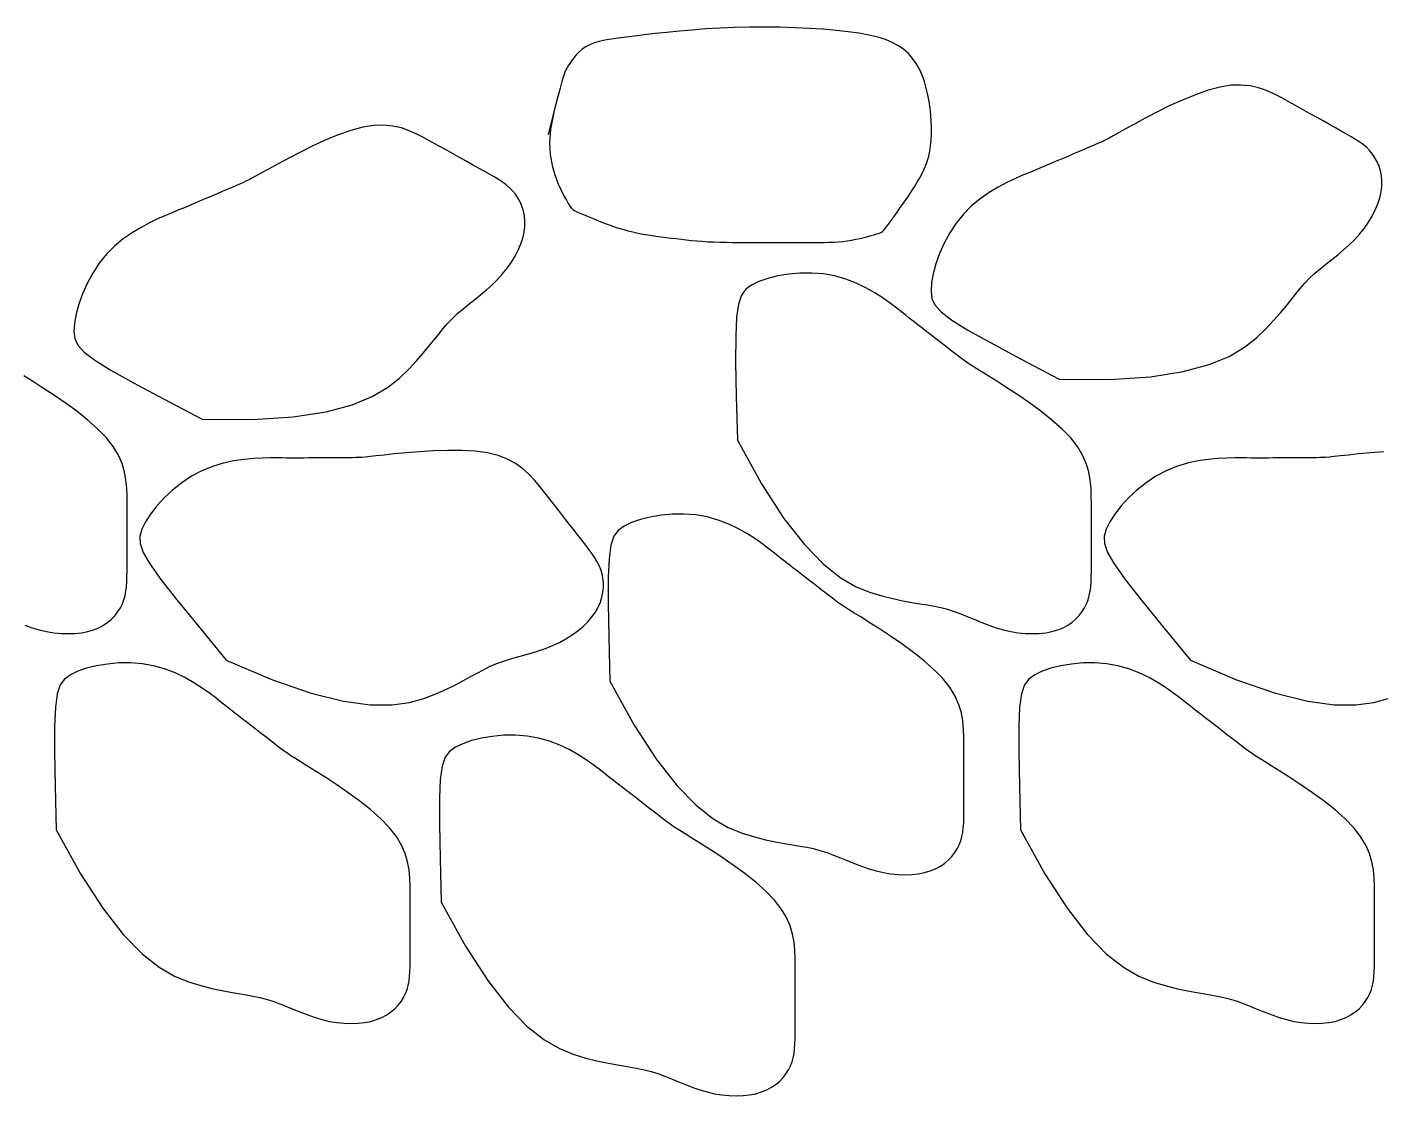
# Model space of a CAD drawing. Header units: millimetres. Extents: x 0 to 114, y 0 to 82.
# Drawn here: x 3.717 to 4.298, y 69.37 to 69.827 of the extents above; entities that cross this region are included whole.
import ezdxf

# ---------------------------------------------------------------- set-up
doc = ezdxf.new("R2010")
doc.units = ezdxf.units.MM
doc.layers.add('INC-DETALHES', color=7, linetype='Continuous')

# ---------------------------------------------------------------- blocks, each defined once
blk = doc.blocks.new('A$C67737C06')
at = {"layer": 'INC-DETALHES', "color": 252}
for points in [[(1.65798, 0.19736), (1.65736, 0.19421), (1.65716, 0.19133), (1.6573, 0.18874), (1.65769, 0.18643), (1.65827, 0.18439), (1.65894, 0.18263), (1.65963, 0.18114), (1.66025, 0.17992), (1.66076, 0.17897), (1.66116, 0.17824), (1.6615, 0.1777), (1.66182, 0.1773), (1.66215, 0.17699), (1.66254, 0.17674), (1.66304, 0.17649), (1.66366, 0.17622), (1.66446, 0.17587), (1.66541, 0.17547), (1.66648, 0.17502), (1.66765, 0.17455), (1.66889, 0.17406), (1.67017, 0.17359), (1.67147, 0.17314), (1.67276, 0.17274), (1.67403, 0.17239), (1.67526, 0.17209), (1.67646, 0.17184), (1.67763, 0.17163), (1.67878, 0.17145), (1.67991, 0.17128), (1.68102, 0.17114), (1.68212, 0.171), (1.6832, 0.17086), (1.68428, 0.17073), (1.68537, 0.1706), (1.68646, 0.17047), (1.68757, 0.17036), (1.68871, 0.17025), (1.68988, 0.17016), (1.69109, 0.17008), (1.69234, 0.17002), (1.69364, 0.16998), (1.69497, 0.16995), (1.69633, 0.16992), (1.69772, 0.16991), (1.69912, 0.1699), (1.70054, 0.1699), (1.70196, 0.1699), (1.70338, 0.1699), (1.70479, 0.1699), (1.70619, 0.1699), (1.70757, 0.1699), (1.70891, 0.1699), (1.71022, 0.1699), (1.71149, 0.1699), (1.7127, 0.1699), (1.71386, 0.1699), (1.71496, 0.16991), (1.71602, 0.16992), (1.71705, 0.16995), (1.71804, 0.16999), (1.71901, 0.17006), (1.71997, 0.17015), (1.72092, 0.17027), (1.72186, 0.17042), (1.72279, 0.1706), (1.72369, 0.17079), (1.72455, 0.171), (1.72535, 0.1712), (1.72607, 0.1714), (1.7267, 0.17158), (1.72724, 0.17173), (1.72766, 0.17186), (1.72799, 0.17197), (1.72826, 0.1721), (1.7285, 0.17227), (1.72874, 0.1725), (1.72901, 0.17283), (1.72934, 0.17326), (1.72976, 0.17384), (1.73029, 0.17457), (1.73092, 0.17543), (1.73161, 0.1764), (1.73235, 0.17744), (1.73312, 0.17853), (1.73389, 0.17964), (1.73463, 0.18074), (1.73532, 0.1818), (1.73595, 0.1828), (1.73651, 0.18375), (1.73701, 0.18467), (1.73744, 0.18558), (1.73781, 0.18649), (1.73813, 0.18744), (1.7384, 0.18843), (1.73861, 0.18949), (1.73878, 0.19063), (1.73889, 0.19184), (1.73896, 0.19312), (1.73897, 0.19445), (1.73893, 0.19583), (1.73884, 0.19724), (1.73869, 0.19867), (1.73848, 0.20011), (1.73822, 0.20155), (1.73788, 0.20297), (1.73747, 0.20436), (1.73698, 0.20571), (1.7364, 0.207), (1.73573, 0.20822), (1.73495, 0.20934), (1.73406, 0.21036), (1.73305, 0.21126), (1.7319, 0.21205), (1.7306, 0.21275), (1.72913, 0.21335), (1.72747, 0.21386), (1.7256, 0.21431), (1.72351, 0.2147), (1.72117, 0.21503), (1.71858, 0.21531), (1.71578, 0.21556), (1.7128, 0.21575), (1.70968, 0.2159), (1.70648, 0.21599), (1.70324, 0.21603), (1.69999, 0.21602), (1.69678, 0.21594), (1.69365, 0.21581), (1.69061, 0.21563), (1.6877, 0.21541), (1.68491, 0.21516), (1.68228, 0.2149), (1.6798, 0.21463), (1.67751, 0.21436), (1.67542, 0.21411), (1.67353, 0.21388), (1.67184, 0.21366), (1.67033, 0.21344), (1.66899, 0.21321), (1.66779, 0.21294), (1.66673, 0.21263), (1.66578, 0.21226), (1.66493, 0.21182), (1.66416, 0.2113), (1.66348, 0.21072), (1.66287, 0.2101), (1.66234, 0.20947), (1.66187, 0.20884), (1.66148, 0.20825), (1.66115, 0.20771), (1.66088, 0.20725), (1.66067, 0.20686), (1.66047, 0.20641), (1.66023, 0.20572), (1.6599, 0.20464), (1.65945, 0.20299), (1.65882, 0.2006), (1.65797, 0.19732), (1.65684, 0.19297)], [(1.76638, 0.14065), (1.77712, 0.14059), (1.78589, 0.14117), (1.79293, 0.14226), (1.79849, 0.14375), (1.80279, 0.14552), (1.80609, 0.14747), (1.80861, 0.14946), (1.81061, 0.1514), (1.81228, 0.15318), (1.81371, 0.1548), (1.81495, 0.15628), (1.81604, 0.15764), (1.81704, 0.1589), (1.818, 0.16007), (1.81896, 0.16118), (1.81997, 0.16224), (1.82107, 0.16327), (1.82224, 0.16427), (1.82348, 0.16528), (1.82474, 0.16628), (1.82602, 0.1673), (1.82728, 0.16835), (1.8285, 0.16944), (1.82966, 0.17058), (1.83074, 0.17177), (1.83173, 0.17301), (1.83262, 0.17428), (1.8334, 0.17558), (1.83407, 0.17689), (1.83462, 0.17819), (1.83504, 0.17947), (1.83533, 0.18073), (1.83548, 0.18194), (1.8355, 0.1831), (1.8354, 0.18422), (1.83519, 0.18528), (1.83488, 0.18627), (1.83448, 0.18721), (1.83401, 0.18807), (1.83348, 0.18886), (1.83289, 0.18957), (1.83224, 0.19022), (1.83152, 0.19083), (1.83073, 0.1914), (1.82987, 0.19197), (1.82893, 0.19254), (1.8279, 0.19313), (1.82678, 0.19376), (1.82557, 0.19444), (1.82427, 0.19516), (1.8229, 0.19593), (1.82147, 0.19673), (1.81999, 0.19755), (1.81849, 0.19839), (1.81696, 0.19924), (1.81543, 0.2001), (1.8139, 0.20094), (1.81235, 0.20174), (1.81074, 0.20245), (1.80905, 0.20303), (1.80724, 0.20344), (1.80529, 0.20363), (1.80315, 0.20357), (1.80081, 0.2032), (1.79825, 0.20252), (1.79553, 0.20156), (1.79274, 0.20041), (1.78995, 0.19914), (1.78726, 0.19781), (1.78475, 0.1965), (1.7825, 0.19528), (1.78059, 0.19423), (1.77909, 0.1934), (1.77793, 0.19276), (1.77703, 0.19228), (1.77633, 0.19191), (1.77574, 0.19161), (1.77518, 0.19135), (1.77457, 0.19109), (1.77384, 0.19077), (1.77291, 0.19038), (1.77184, 0.18992), (1.77066, 0.18941), (1.76943, 0.18889), (1.7682, 0.18836), (1.76702, 0.18786), (1.76594, 0.1874), (1.76502, 0.18701), (1.76429, 0.1867), (1.7637, 0.18645), (1.76319, 0.18623), (1.7627, 0.18602), (1.76217, 0.1858), (1.76153, 0.18554), (1.76072, 0.18521), (1.75969, 0.18478), (1.75837, 0.18423), (1.75683, 0.18355), (1.7551, 0.18273), (1.75326, 0.18175), (1.75136, 0.18059), (1.74945, 0.17926), (1.7476, 0.17773), (1.74587, 0.176), (1.7443, 0.17406), (1.74291, 0.17196), (1.74171, 0.16976), (1.74071, 0.16753), (1.73992, 0.16533), (1.73935, 0.16321), (1.739, 0.16124), (1.73889, 0.15948), (1.73906, 0.15795), (1.73971, 0.15653), (1.74105, 0.15503), (1.74334, 0.15331), (1.74678, 0.15117), (1.75161, 0.14846), (1.75807, 0.14501), (1.76638, 0.14065)], [(1.58275, 0.13205), (1.59349, 0.13199), (1.60226, 0.13257), (1.60931, 0.13366), (1.61486, 0.13515), (1.61917, 0.13692), (1.62246, 0.13887), (1.62499, 0.14086), (1.62698, 0.1428), (1.62865, 0.14458), (1.63008, 0.1462), (1.63132, 0.14768), (1.63242, 0.14904), (1.63342, 0.1503), (1.63437, 0.15147), (1.63533, 0.15258), (1.63634, 0.15364), (1.63744, 0.15467), (1.63862, 0.15567), (1.63985, 0.15668), (1.64112, 0.15768), (1.64239, 0.1587), (1.64365, 0.15975), (1.64487, 0.16084), (1.64603, 0.16198), (1.64711, 0.16317), (1.6481, 0.16441), (1.64899, 0.16568), (1.64978, 0.16698), (1.65045, 0.16828), (1.651, 0.16959), (1.65142, 0.17087), (1.65171, 0.17213), (1.65186, 0.17334), (1.65187, 0.1745), (1.65177, 0.17562), (1.65156, 0.17668), (1.65126, 0.17767), (1.65086, 0.1786), (1.65039, 0.17947), (1.64985, 0.18025), (1.64926, 0.18097), (1.64861, 0.18162), (1.6479, 0.18223), (1.64711, 0.1828), (1.64625, 0.18337), (1.64531, 0.18394), (1.64428, 0.18453), (1.64316, 0.18516), (1.64194, 0.18584), (1.64064, 0.18656), (1.63927, 0.18733), (1.63784, 0.18813), (1.63637, 0.18895), (1.63486, 0.18979), (1.63334, 0.19064), (1.63181, 0.1915), (1.63028, 0.19234), (1.62873, 0.19314), (1.62712, 0.19385), (1.62543, 0.19443), (1.62362, 0.19484), (1.62166, 0.19503), (1.61953, 0.19497), (1.61719, 0.1946), (1.61462, 0.19392), (1.6119, 0.19296), (1.60911, 0.19181), (1.60633, 0.19054), (1.60364, 0.18921), (1.60113, 0.1879), (1.59888, 0.18668), (1.59697, 0.18563), (1.59546, 0.1848), (1.5943, 0.18416), (1.59341, 0.18368), (1.59271, 0.18331), (1.59212, 0.18301), (1.59156, 0.18275), (1.59095, 0.18249), (1.59021, 0.18217), (1.58929, 0.18178), (1.58821, 0.18132), (1.58704, 0.18081), (1.5858, 0.18029), (1.58457, 0.17976), (1.58339, 0.17926), (1.58232, 0.1788), (1.5814, 0.17841), (1.58066, 0.1781), (1.58008, 0.17784), (1.57957, 0.17763), (1.57908, 0.17742), (1.57855, 0.1772), (1.57791, 0.17694), (1.5771, 0.17661), (1.57606, 0.17618), (1.57475, 0.17563), (1.5732, 0.17495), (1.57148, 0.17413), (1.56964, 0.17315), (1.56773, 0.17199), (1.56583, 0.17066), (1.56398, 0.16913), (1.56224, 0.1674), (1.56067, 0.16546), (1.55928, 0.16336), (1.55808, 0.16116), (1.55708, 0.15893), (1.55629, 0.15673), (1.55572, 0.15461), (1.55538, 0.15264), (1.55527, 0.15088), (1.55544, 0.14935), (1.55608, 0.14793), (1.55743, 0.14643), (1.55971, 0.1447), (1.56315, 0.14257), (1.56799, 0.13986), (1.57445, 0.13641), (1.58275, 0.13205)], [(1.54471, 0.08797), (1.54626, 0.08743), (1.54782, 0.08697), (1.54938, 0.08661), (1.55095, 0.08635), (1.5525, 0.0862), (1.55401, 0.08615), (1.55548, 0.0862), (1.55688, 0.08635), (1.55821, 0.08661), (1.55944, 0.08697), (1.56058, 0.08743), (1.5616, 0.08798), (1.56253, 0.08862), (1.56335, 0.08932), (1.56407, 0.09007), (1.56469, 0.09087), (1.56521, 0.0917), (1.56564, 0.09255), (1.56597, 0.09342), (1.56622, 0.09431), (1.5664, 0.09523), (1.56652, 0.09619), (1.56659, 0.09722), (1.56663, 0.09832), (1.56665, 0.09951), (1.56665, 0.10079), (1.56665, 0.10218), (1.56665, 0.10367), (1.56665, 0.10524), (1.56665, 0.10688), (1.56665, 0.10857), (1.56665, 0.11029), (1.56665, 0.11204), (1.56665, 0.11379), (1.56664, 0.11554), (1.56658, 0.11728), (1.56641, 0.11903), (1.5661, 0.12079), (1.56557, 0.12257), (1.56478, 0.12437), (1.56368, 0.1262), (1.56222, 0.12807), (1.56038, 0.12997), (1.55822, 0.13188), (1.55585, 0.13376), (1.55338, 0.13556), (1.55091, 0.13726), (1.54854, 0.13882), (1.54638, 0.14019), (1.54453, 0.14134)], [(1.69741, 0.12761), (1.7026, 0.11821), (1.70738, 0.11083), (1.71177, 0.10522), (1.71578, 0.1011), (1.71943, 0.0982), (1.72274, 0.09628), (1.72571, 0.09505), (1.72837, 0.09425), (1.73074, 0.09366), (1.73286, 0.0932), (1.73476, 0.09284), (1.73648, 0.09255), (1.73806, 0.09229), (1.73955, 0.09203), (1.74098, 0.09173), (1.7424, 0.09136), (1.74383, 0.09091), (1.74529, 0.09037), (1.74677, 0.08978), (1.74826, 0.08917), (1.74978, 0.08855), (1.75131, 0.08797), (1.75285, 0.08743), (1.75441, 0.08697), (1.75598, 0.08661), (1.75754, 0.08635), (1.75909, 0.0862), (1.7606, 0.08615), (1.76207, 0.0862), (1.76347, 0.08635), (1.7648, 0.08661), (1.76604, 0.08697), (1.76717, 0.08743), (1.76819, 0.08798), (1.76912, 0.08862), (1.76994, 0.08932), (1.77066, 0.09007), (1.77128, 0.09087), (1.7718, 0.0917), (1.77223, 0.09255), (1.77256, 0.09342), (1.77281, 0.09431), (1.77299, 0.09523), (1.77311, 0.09619), (1.77319, 0.09722), (1.77322, 0.09832), (1.77324, 0.09951), (1.77324, 0.10079), (1.77324, 0.10218), (1.77324, 0.10367), (1.77324, 0.10524), (1.77324, 0.10688), (1.77324, 0.10857), (1.77324, 0.11029), (1.77324, 0.11204), (1.77324, 0.11379), (1.77323, 0.11554), (1.77317, 0.11728), (1.77301, 0.11903), (1.77269, 0.12079), (1.77216, 0.12257), (1.77137, 0.12437), (1.77028, 0.1262), (1.76882, 0.12807), (1.76697, 0.12997), (1.76481, 0.13188), (1.76244, 0.13376), (1.75997, 0.13556), (1.7575, 0.13726), (1.75513, 0.13882), (1.75297, 0.14019), (1.75112, 0.14134), (1.74966, 0.14225), (1.74854, 0.14295), (1.74768, 0.1435), (1.74701, 0.14393), (1.74647, 0.1443), (1.74597, 0.14466), (1.74544, 0.14506), (1.7448, 0.14555), (1.74401, 0.14616), (1.74308, 0.14688), (1.74207, 0.14766), (1.74101, 0.14848), (1.73995, 0.1493), (1.73894, 0.15008), (1.73801, 0.1508), (1.73722, 0.15141), (1.73659, 0.1519), (1.73608, 0.15229), (1.73565, 0.15263), (1.73523, 0.15296), (1.73478, 0.15331), (1.73423, 0.15374), (1.73355, 0.15428), (1.73267, 0.15498), (1.73155, 0.15586), (1.73021, 0.15688), (1.72864, 0.15798), (1.72689, 0.15911), (1.72495, 0.16021), (1.72286, 0.16122), (1.72062, 0.16209), (1.71826, 0.16276), (1.7158, 0.16319), (1.71329, 0.16337), (1.71079, 0.16335), (1.70836, 0.16313), (1.70605, 0.16275), (1.70392, 0.16221), (1.70203, 0.16156), (1.70044, 0.16079), (1.69919, 0.1599), (1.69826, 0.15864), (1.69762, 0.15673), (1.69722, 0.1539), (1.69704, 0.14985), (1.69703, 0.14431), (1.69717, 0.13699), (1.69741, 0.12761)], [(1.58789, 0.08049), (1.59777, 0.07628), (1.60608, 0.07342), (1.613, 0.0717), (1.6187, 0.07092), (1.62335, 0.07089), (1.62714, 0.07141), (1.63025, 0.07228), (1.63283, 0.07329), (1.63506, 0.07428), (1.63701, 0.07522), (1.63873, 0.07611), (1.64026, 0.07694), (1.64167, 0.07772), (1.64301, 0.07843), (1.64432, 0.07908), (1.64566, 0.07966), (1.64707, 0.08018), (1.64855, 0.08066), (1.65007, 0.0811), (1.65163, 0.08154), (1.6532, 0.08199), (1.65477, 0.08247), (1.65631, 0.083), (1.65782, 0.0836), (1.65928, 0.08428), (1.66067, 0.08504), (1.66198, 0.08587), (1.66321, 0.08676), (1.66433, 0.08771), (1.66534, 0.08869), (1.66623, 0.08972), (1.66698, 0.09076), (1.66759, 0.09182), (1.66806, 0.09289), (1.6684, 0.09396), (1.66861, 0.09501), (1.66871, 0.09605), (1.66871, 0.09706), (1.66861, 0.09804), (1.66842, 0.09897), (1.66815, 0.09986), (1.6678, 0.10071), (1.66738, 0.10155), (1.66687, 0.10238), (1.6663, 0.10324), (1.66565, 0.10413), (1.66493, 0.10507), (1.66414, 0.10609), (1.66328, 0.10718), (1.66237, 0.10835), (1.6614, 0.10959), (1.66039, 0.11088), (1.65935, 0.11221), (1.65829, 0.11357), (1.65721, 0.11494), (1.65613, 0.11632), (1.65505, 0.11769), (1.65393, 0.11903), (1.65272, 0.12031), (1.65138, 0.1215), (1.64987, 0.12257), (1.64814, 0.12351), (1.64615, 0.12427), (1.64385, 0.12485), (1.64122, 0.12521), (1.63834, 0.12538), (1.63532, 0.1254), (1.63227, 0.1253), (1.62927, 0.12511), (1.62645, 0.12488), (1.6239, 0.12463), (1.62174, 0.1244), (1.62002, 0.12421), (1.61871, 0.12407), (1.6177, 0.12397), (1.61691, 0.1239), (1.61625, 0.12386), (1.61563, 0.12384), (1.61497, 0.12383), (1.61417, 0.12382), (1.61316, 0.12382), (1.61199, 0.12381), (1.61071, 0.1238), (1.60937, 0.12379), (1.60804, 0.12378), (1.60675, 0.12378), (1.60558, 0.12377), (1.60458, 0.12376), (1.60379, 0.12376), (1.60315, 0.12376), (1.60259, 0.12375), (1.60206, 0.12375), (1.60149, 0.12376), (1.6008, 0.12376), (1.59992, 0.12377), (1.5988, 0.12377), (1.59738, 0.12378), (1.59569, 0.12375), (1.59378, 0.12366), (1.5917, 0.12346), (1.5895, 0.12314), (1.58723, 0.12265), (1.58493, 0.12195), (1.58266, 0.12102), (1.58046, 0.11984), (1.57837, 0.11844), (1.57641, 0.11688), (1.57463, 0.11521), (1.57305, 0.11349), (1.5717, 0.11176), (1.57062, 0.11007), (1.56983, 0.1085), (1.5694, 0.10702), (1.56944, 0.10546), (1.57011, 0.10356), (1.57154, 0.10108), (1.57389, 0.09778), (1.5773, 0.09341), (1.58192, 0.08773), (1.58789, 0.08049)], [(1.79448, 0.08049), (1.80436, 0.07628), (1.81267, 0.07342), (1.81959, 0.0717), (1.82529, 0.07092), (1.82994, 0.07089), (1.83373, 0.07141), (1.83684, 0.07228)], [(1.83586, 0.12511), (1.83304, 0.12488), (1.83049, 0.12463), (1.82833, 0.1244), (1.82661, 0.12421), (1.8253, 0.12407), (1.82429, 0.12397), (1.8235, 0.1239), (1.82284, 0.12386), (1.82222, 0.12384), (1.82156, 0.12383), (1.82076, 0.12382), (1.81976, 0.12382), (1.81859, 0.12381), (1.8173, 0.1238), (1.81597, 0.12379), (1.81463, 0.12378), (1.81335, 0.12378), (1.81218, 0.12377), (1.81117, 0.12376), (1.81038, 0.12376), (1.80974, 0.12376), (1.80918, 0.12375), (1.80865, 0.12375), (1.80808, 0.12376), (1.80739, 0.12376), (1.80651, 0.12377), (1.80539, 0.12377), (1.80397, 0.12378), (1.80228, 0.12375), (1.80037, 0.12366), (1.79829, 0.12346), (1.79609, 0.12314), (1.79382, 0.12265), (1.79152, 0.12195), (1.78925, 0.12102), (1.78705, 0.11984), (1.78496, 0.11844), (1.783, 0.11688), (1.78122, 0.11521), (1.77964, 0.11349), (1.77829, 0.11176), (1.77721, 0.11007), (1.77643, 0.1085), (1.77599, 0.10702), (1.77603, 0.10546), (1.7767, 0.10356), (1.77813, 0.10108), (1.78048, 0.09778), (1.78389, 0.09341), (1.78851, 0.08773), (1.79448, 0.08049)], [(1.67011, 0.07599), (1.6753, 0.06658), (1.68008, 0.05921), (1.68447, 0.05359), (1.68848, 0.04947), (1.69213, 0.04658), (1.69544, 0.04465), (1.69841, 0.04342), (1.70107, 0.04262), (1.70344, 0.04203), (1.70556, 0.04157), (1.70746, 0.04122), (1.70918, 0.04092), (1.71076, 0.04066), (1.71225, 0.0404), (1.71369, 0.04011), (1.7151, 0.03974), (1.71654, 0.03928), (1.71799, 0.03874), (1.71947, 0.03816), (1.72096, 0.03754), (1.72248, 0.03693), (1.72401, 0.03634), (1.72555, 0.0358), (1.72711, 0.03535), (1.72868, 0.03499), (1.73024, 0.03473), (1.73179, 0.03457), (1.7333, 0.03452), (1.73477, 0.03457), (1.73617, 0.03473), (1.7375, 0.03499), (1.73874, 0.03535), (1.73987, 0.03581), (1.74089, 0.03636), (1.74182, 0.03699), (1.74264, 0.03769), (1.74336, 0.03845), (1.74398, 0.03925), (1.7445, 0.04008), (1.74493, 0.04093), (1.74526, 0.04179), (1.74551, 0.04268), (1.74569, 0.0436), (1.74581, 0.04457), (1.74589, 0.0456), (1.74592, 0.0467), (1.74594, 0.04788), (1.74594, 0.04917), (1.74594, 0.05056), (1.74594, 0.05205), (1.74594, 0.05362), (1.74594, 0.05525), (1.74594, 0.05694), (1.74594, 0.05867), (1.74594, 0.06041), (1.74594, 0.06217), (1.74593, 0.06391), (1.74587, 0.06566), (1.74571, 0.06741), (1.74539, 0.06917), (1.74486, 0.07094), (1.74407, 0.07275), (1.74298, 0.07458), (1.74152, 0.07644), (1.73967, 0.07835), (1.73751, 0.08026), (1.73514, 0.08213), (1.73267, 0.08394), (1.7302, 0.08564), (1.72783, 0.08719), (1.72567, 0.08856), (1.72382, 0.08972), (1.72236, 0.09063), (1.72124, 0.09133), (1.72038, 0.09187), (1.71972, 0.0923), (1.71917, 0.09268), (1.71867, 0.09304), (1.71814, 0.09344), (1.7175, 0.09393), (1.71671, 0.09454), (1.71579, 0.09525), (1.71477, 0.09604), (1.71371, 0.09686), (1.71265, 0.09767), (1.71164, 0.09846), (1.71071, 0.09917), (1.70992, 0.09979), (1.70929, 0.10027), (1.70878, 0.10067), (1.70835, 0.101), (1.70793, 0.10133), (1.70748, 0.10169), (1.70694, 0.10212), (1.70625, 0.10266), (1.70537, 0.10336), (1.70425, 0.10423), (1.70291, 0.10525), (1.70135, 0.10636), (1.69959, 0.10749), (1.69765, 0.10859), (1.69556, 0.1096), (1.69332, 0.11047), (1.69096, 0.11114), (1.6885, 0.11156), (1.68599, 0.11175), (1.68349, 0.11172), (1.68106, 0.11151), (1.67875, 0.11112), (1.67662, 0.11059), (1.67473, 0.10993), (1.67314, 0.10917), (1.67189, 0.10827), (1.67096, 0.10701), (1.67032, 0.10511), (1.66992, 0.10227), (1.66974, 0.09823), (1.66973, 0.09269), (1.66987, 0.08537), (1.67011, 0.07599)], [(1.55148, 0.04413), (1.55667, 0.03473), (1.56146, 0.02735), (1.56584, 0.02174), (1.56985, 0.01762), (1.5735, 0.01472), (1.57681, 0.0128), (1.57978, 0.01157), (1.58245, 0.01077), (1.58482, 0.01018), (1.58693, 0.00972), (1.58883, 0.00936), (1.59055, 0.00907), (1.59214, 0.00881), (1.59362, 0.00855), (1.59506, 0.00825), (1.59647, 0.00789), (1.59791, 0.00743), (1.59936, 0.00689), (1.60084, 0.0063), (1.60234, 0.00569), (1.60385, 0.00507), (1.60538, 0.00449), (1.60692, 0.00395), (1.60848, 0.00349), (1.61005, 0.00313), (1.61161, 0.00287), (1.61316, 0.00272), (1.61467, 0.00267), (1.61614, 0.00272), (1.61754, 0.00287), (1.61887, 0.00313), (1.62011, 0.00349), (1.62124, 0.00395), (1.62227, 0.00451), (1.62319, 0.00514), (1.62401, 0.00584), (1.62473, 0.00659), (1.62535, 0.00739), (1.62587, 0.00822), (1.6263, 0.00908), (1.62663, 0.00994), (1.62689, 0.01083), (1.62707, 0.01175), (1.62719, 0.01271), (1.62726, 0.01374), (1.6273, 0.01484), (1.62731, 0.01603), (1.62731, 0.01731), (1.62731, 0.01871), (1.62731, 0.02019), (1.62731, 0.02176), (1.62731, 0.0234), (1.62731, 0.02509), (1.62731, 0.02681), (1.62731, 0.02856), (1.62731, 0.03031), (1.6273, 0.03206), (1.62724, 0.0338), (1.62708, 0.03555), (1.62676, 0.03731), (1.62623, 0.03909), (1.62545, 0.04089), (1.62435, 0.04272), (1.62289, 0.04459), (1.62104, 0.04649), (1.61888, 0.0484), (1.61651, 0.05028), (1.61404, 0.05208), (1.61157, 0.05378), (1.6092, 0.05534), (1.60704, 0.05671), (1.60519, 0.05786), (1.60373, 0.05877), (1.60261, 0.05947), (1.60175, 0.06002), (1.60109, 0.06045), (1.60054, 0.06082), (1.60004, 0.06118), (1.59951, 0.06158), (1.59888, 0.06207), (1.59808, 0.06269), (1.59716, 0.0634), (1.59614, 0.06418), (1.59508, 0.065), (1.59403, 0.06582), (1.59301, 0.0666), (1.59209, 0.06732), (1.59129, 0.06793), (1.59066, 0.06842), (1.59016, 0.06881), (1.58972, 0.06915), (1.5893, 0.06948), (1.58885, 0.06983), (1.58831, 0.07026), (1.58762, 0.0708), (1.58674, 0.0715), (1.58563, 0.07238), (1.58428, 0.0734), (1.58272, 0.0745), (1.58096, 0.07563), (1.57903, 0.07673), (1.57693, 0.07774), (1.5747, 0.07861), (1.57234, 0.07928), (1.56987, 0.07971), (1.56736, 0.07989), (1.56486, 0.07987), (1.56243, 0.07965), (1.56012, 0.07927), (1.55799, 0.07873), (1.55611, 0.07808), (1.55452, 0.07731), (1.55327, 0.07642), (1.55234, 0.07516), (1.55169, 0.07326), (1.55129, 0.07042), (1.55111, 0.06637), (1.5511, 0.06083), (1.55124, 0.05351), (1.55148, 0.04413)], [(1.75807, 0.04413), (1.76327, 0.03473), (1.76805, 0.02735), (1.77244, 0.02174), (1.77645, 0.01762), (1.7801, 0.01472), (1.7834, 0.0128), (1.78637, 0.01157), (1.78904, 0.01077), (1.79141, 0.01018), (1.79352, 0.00972), (1.79542, 0.00936), (1.79714, 0.00907), (1.79873, 0.00881), (1.80022, 0.00855), (1.80165, 0.00825), (1.80307, 0.00789), (1.8045, 0.00743), (1.80595, 0.00689), (1.80743, 0.0063), (1.80893, 0.00569), (1.81044, 0.00507), (1.81197, 0.00449), (1.81351, 0.00395), (1.81507, 0.00349), (1.81664, 0.00313), (1.8182, 0.00287), (1.81975, 0.00272), (1.82126, 0.00267), (1.82273, 0.00272), (1.82414, 0.00287), (1.82546, 0.00313), (1.8267, 0.00349), (1.82783, 0.00395), (1.82886, 0.00451), (1.82978, 0.00514), (1.8306, 0.00584), (1.83132, 0.00659), (1.83194, 0.00739), (1.83247, 0.00822), (1.83289, 0.00908), (1.83323, 0.00994), (1.83348, 0.01083), (1.83366, 0.01175), (1.83378, 0.01271), (1.83385, 0.01374), (1.83389, 0.01484), (1.8339, 0.01603), (1.8339, 0.01731), (1.8339, 0.01871), (1.8339, 0.02019), (1.8339, 0.02176), (1.8339, 0.0234), (1.8339, 0.02509), (1.8339, 0.02681), (1.8339, 0.02856), (1.8339, 0.03031), (1.83389, 0.03206), (1.83383, 0.0338), (1.83367, 0.03555), (1.83335, 0.03731), (1.83282, 0.03909), (1.83204, 0.04089), (1.83094, 0.04272), (1.82948, 0.04459), (1.82763, 0.04649), (1.82547, 0.0484), (1.8231, 0.05028), (1.82063, 0.05208), (1.81816, 0.05378), (1.81579, 0.05534), (1.81363, 0.05671), (1.81179, 0.05786), (1.81032, 0.05877), (1.8092, 0.05947), (1.80834, 0.06002), (1.80768, 0.06045), (1.80713, 0.06082), (1.80663, 0.06118), (1.8061, 0.06158), (1.80547, 0.06207), (1.80467, 0.06269), (1.80375, 0.0634), (1.80273, 0.06418), (1.80168, 0.065), (1.80062, 0.06582), (1.7996, 0.0666), (1.79868, 0.06732), (1.79788, 0.06793), (1.79725, 0.06842), (1.79675, 0.06881), (1.79631, 0.06915), (1.79589, 0.06948), (1.79544, 0.06983), (1.7949, 0.07026), (1.79421, 0.0708), (1.79333, 0.0715), (1.79222, 0.07238), (1.79087, 0.0734), (1.78931, 0.0745), (1.78755, 0.07563), (1.78562, 0.07673), (1.78352, 0.07774), (1.78129, 0.07861), (1.77893, 0.07928), (1.77647, 0.07971), (1.77396, 0.07989), (1.77146, 0.07987), (1.76902, 0.07965), (1.76671, 0.07927), (1.76458, 0.07873), (1.7627, 0.07808), (1.76111, 0.07731), (1.75986, 0.07642), (1.75893, 0.07516), (1.75828, 0.07326), (1.75788, 0.07042), (1.7577, 0.06637), (1.75769, 0.06083), (1.75783, 0.05351), (1.75807, 0.04413)], [(1.63395, 0.02864), (1.63914, 0.01924), (1.64393, 0.01186), (1.64832, 0.00624), (1.65233, 0.00212), (1.65597, -0.00077), (1.65928, -0.0027), (1.66225, -0.00393), (1.66492, -0.00472), (1.66729, -0.00532), (1.6694, -0.00577), (1.6713, -0.00613), (1.67302, -0.00642), (1.67461, -0.00668), (1.6761, -0.00695), (1.67753, -0.00724), (1.67894, -0.00761), (1.68038, -0.00807), (1.68183, -0.0086), (1.68331, -0.00919), (1.68481, -0.0098), (1.68632, -0.01042), (1.68785, -0.01101), (1.68939, -0.01154), (1.69095, -0.012), (1.69252, -0.01236), (1.69408, -0.01262), (1.69563, -0.01277), (1.69714, -0.01283), (1.69861, -0.01277), (1.70002, -0.01262), (1.70134, -0.01236), (1.70258, -0.012), (1.70371, -0.01154), (1.70474, -0.01099), (1.70566, -0.01036), (1.70648, -0.00966), (1.7072, -0.0089), (1.70782, -0.0081), (1.70834, -0.00727), (1.70877, -0.00642), (1.70911, -0.00555), (1.70936, -0.00467), (1.70954, -0.00375), (1.70966, -0.00278), (1.70973, -0.00175), (1.70977, -0.00065), (1.70978, 0.00054), (1.70978, 0.00182), (1.70978, 0.00321), (1.70978, 0.0047), (1.70978, 0.00627), (1.70978, 0.00791), (1.70978, 0.0096), (1.70978, 0.01132), (1.70978, 0.01307), (1.70978, 0.01482), (1.70977, 0.01657), (1.70971, 0.01831), (1.70955, 0.02006), (1.70923, 0.02182), (1.7087, 0.0236), (1.70792, 0.0254), (1.70682, 0.02723), (1.70536, 0.0291), (1.70351, 0.031), (1.70135, 0.03291), (1.69898, 0.03479), (1.69651, 0.03659), (1.69404, 0.03829), (1.69167, 0.03985), (1.68951, 0.04122), (1.68767, 0.04237), (1.6862, 0.04328), (1.68508, 0.04398), (1.68422, 0.04452), (1.68356, 0.04496), (1.68301, 0.04533), (1.68251, 0.04569), (1.68198, 0.04609), (1.68135, 0.04658), (1.68055, 0.04719), (1.67963, 0.04791), (1.67861, 0.04869), (1.67755, 0.04951), (1.6765, 0.05033), (1.67548, 0.05111), (1.67456, 0.05183), (1.67376, 0.05244), (1.67313, 0.05293), (1.67263, 0.05332), (1.67219, 0.05366), (1.67177, 0.05398), (1.67132, 0.05434), (1.67078, 0.05477), (1.67009, 0.05531), (1.66921, 0.05601), (1.6681, 0.05689), (1.66675, 0.05791), (1.66519, 0.05901), (1.66343, 0.06014), (1.6615, 0.06124), (1.6594, 0.06225), (1.65717, 0.06312), (1.65481, 0.06379), (1.65234, 0.06421), (1.64984, 0.0644), (1.64733, 0.06438), (1.6449, 0.06416), (1.64259, 0.06377), (1.64046, 0.06324), (1.63858, 0.06258), (1.63699, 0.06182), (1.63574, 0.06093), (1.63481, 0.05967), (1.63416, 0.05776), (1.63376, 0.05493), (1.63358, 0.05088), (1.63357, 0.04534), (1.63371, 0.03802), (1.63395, 0.02864)]]:
    blk.add_lwpolyline(points, dxfattribs=at)
blk = doc.blocks.new('A$C4D2B5F06')
at = {"layer": 'INC-DETALHES'}
blk.add_blockref('A$C67737C06', (-0.89884, -5.17481, -35.05849), dxfattribs=at)

msp = doc.modelspace()

# ---------------------------------------------------------------- block references
at = {"layer": 'INC-DETALHES', "xscale": 2, "yscale": 2, "zscale": 2}
msp.add_blockref('A$C4D2B5F06', (2.42443, 79.74496), dxfattribs=at)

doc.saveas('drawing.dxf')
